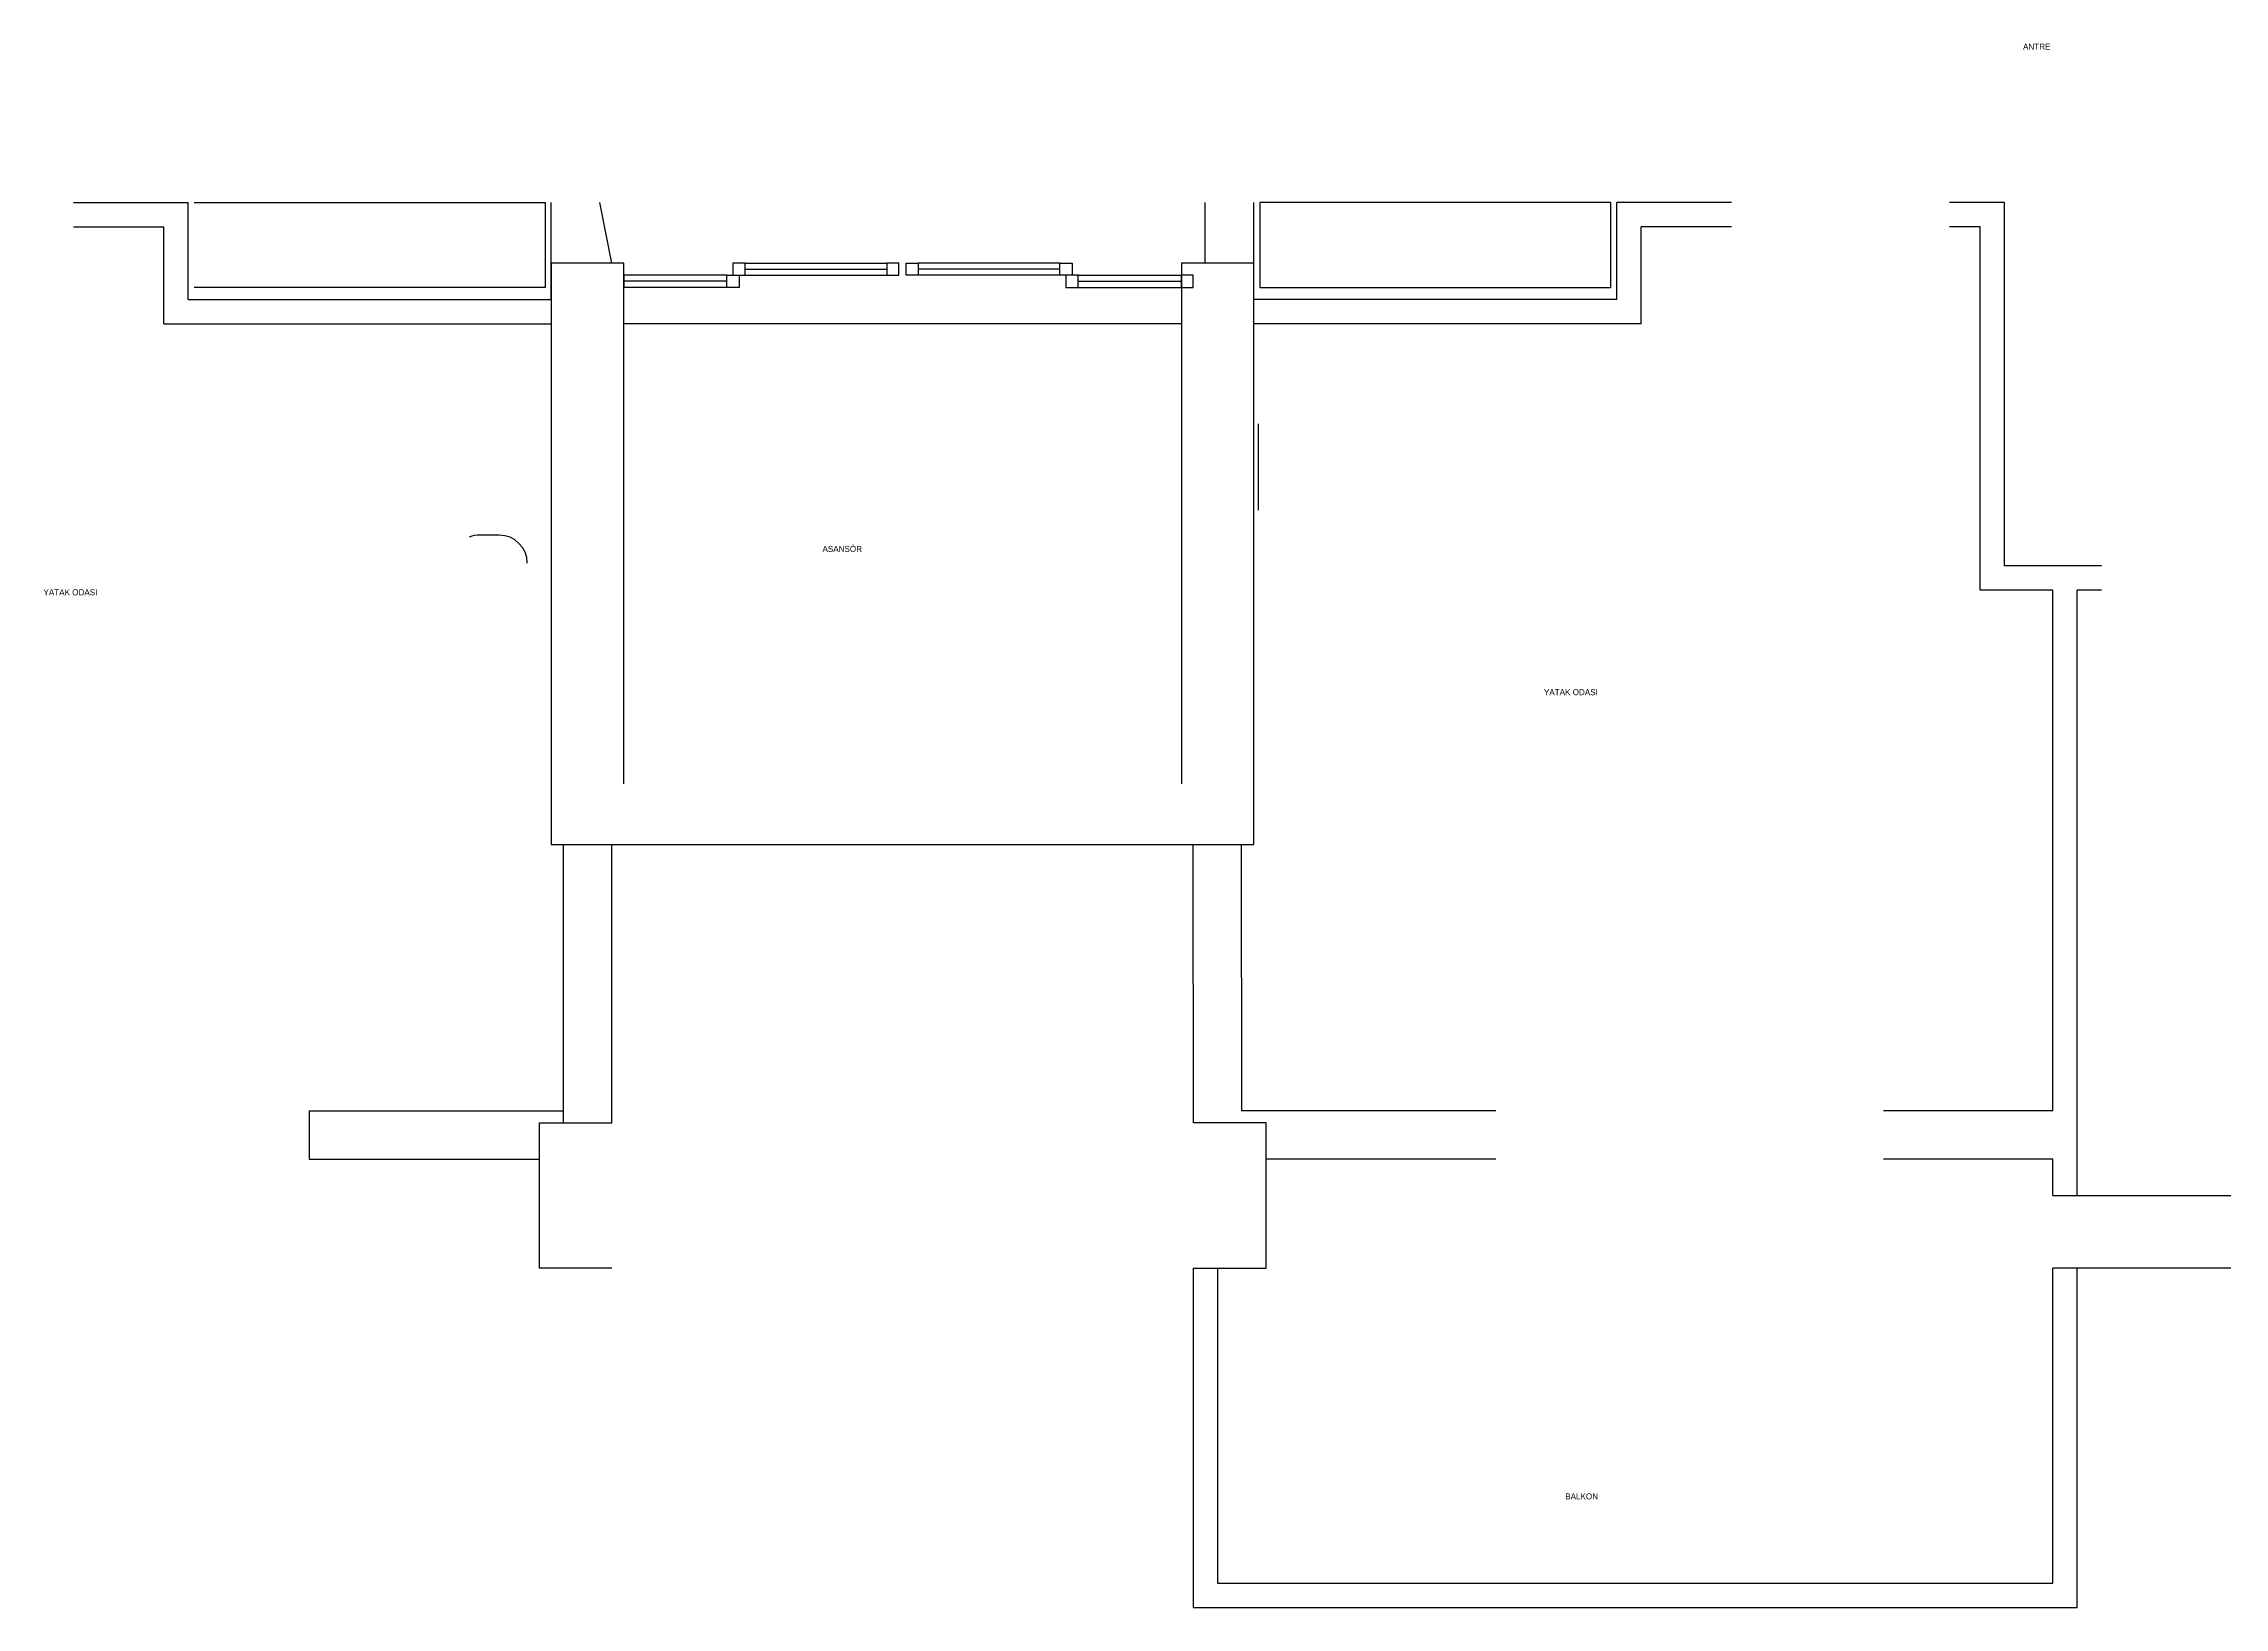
# Model space of a CAD drawing. Header units: metres. Extents: x 26 to 3156, y 26 to 1426.
# Drawn here: x 1236 to 2136, y 26 to 672 of the extents above; entities that cross this region are included whole.
import ezdxf

# ---------------------------------------------------------------- set-up
doc = ezdxf.new("R2010")
doc.units = ezdxf.units.M

msp = doc.modelspace()

# ---------------------------------------------------------------- linework, layer by layer
for p, q in [((1248.357131, 606.040648), (1295.685721, 606.040648)), ((1295.685721, 566.040648), (1295.685721, 606.040648)), ((1445.685721, 566.040648), (1445.685721, 606.040648)), ((1470.685605, 581.040648), (1465.685721, 606.040648)), ((1715.685721, 581.040648), (1715.685721, 606.040648)), ((1735.685721, 581.040648), (1735.685721, 606.040648)), ((1883.185721, 571.040648), (1883.185721, 606.040648)), ((1885.685721, 566.040648), (1885.685721, 606.040648)), ((1885.685721, 566.040648), (1885.685721, 606.040648)), ((1933.014311, 606.040648), (1885.685721, 606.040648)), ((2045.685721, 606.040648), (2023.014311, 606.040648)), ((2045.685721, 456.040648), (2045.685721, 606.040648)), ((1248.357131, 596.040648), (1285.685721, 596.040648)), ((1285.685721, 556.040648), (1285.685721, 596.040648)), ((1895.685721, 556.040648), (1895.685721, 596.040648)), ((1895.685721, 556.040648), (1895.685721, 596.040648)), ((1933.014311, 596.040648), (1895.685721, 596.040648)), ((2035.685721, 596.040648), (2023.014311, 596.040648)), ((2035.685721, 446.040648), (2035.685721, 596.040648)), ((1525.685721, 581.040648), (1584.185721, 581.040648)), ((1525.685721, 578.540648), (1584.185721, 578.540648)), ((1655.685721, 581.040648), (1597.185721, 581.040648)), ((1655.685721, 578.540648), (1597.185721, 578.540648)), ((1518.185721, 576.040648), (1475.685721, 576.040648)), ((1518.185721, 573.540648), (1475.685721, 573.540648)), ((1518.185721, 571.040648), (1475.685721, 571.040648)), ((1525.685721, 576.040648), (1584.185721, 576.040648)), ((1655.685721, 576.040648), (1597.185721, 576.040648)), ((1663.185721, 576.040648), (1705.685721, 576.040648)), ((1663.185721, 573.540648), (1705.685721, 573.540648)), ((1663.185721, 571.040648), (1705.685721, 571.040648)), ((1295.685721, 566.040648), (1445.685721, 566.040648)), ((1885.685721, 566.040648), (1735.685721, 566.040648)), ((1285.685721, 556.040648), (1445.685721, 556.040648)), ((1895.685721, 556.040648), (1735.685721, 556.040648)), ((1737.667366, 479.034133), (1737.667366, 514.703733)), ((1424.112394, 468.750574), (1416.185816, 468.750574)), ((2085.685721, 456.040648), (2045.685721, 456.040648)), ((2085.685721, 456.040648), (2075.685721, 456.040648)), ((2065.685721, 446.040648), (2035.685721, 446.040648)), ((2065.685721, 231.040648), (2065.685721, 446.040648)), ((2065.685721, 231.040648), (2065.685721, 446.040648)), ((2075.685721, 196.040648), (2075.685721, 446.040648)), ((2085.685721, 446.040648), (2075.685721, 446.040648)), ((1450.685721, 226.040655), (1450.685721, 341.040648)), ((1470.685721, 226.040655), (1470.685721, 341.040648)), ((1710.785695, 226.040655), (1710.685721, 341.040648)), ((1730.781349, 231.040648), (1730.685721, 341.040648)), ((1345.685721, 231.040648), (1450.685721, 231.040648)), ((1345.685721, 231.040648), (1345.685721, 211.040648)), ((1835.685721, 231.040648), (1730.685721, 231.040648)), ((2065.685721, 231.040648), (1995.685721, 231.040648)), ((1345.685721, 211.040648), (1440.785595, 211.040648)), ((1835.685721, 211.040648), (1740.585847, 211.040648)), ((2065.685721, 211.040648), (1995.685721, 211.040648)), ((2065.685721, 196.040648), (2065.685721, 211.040648)), ((2065.685721, 196.040648), (2065.685721, 211.040648))]:
    msp.add_line(p, q)
for points in [[(1298.185721, 606.040648), (1443.185721, 606.040648), (1443.185721, 571.040648), (1298.185721, 571.040648)], [(1883.185721, 606.040648), (1738.185721, 606.040648), (1738.185721, 571.040648), (1883.185721, 571.040648)], [(1475.685605, 366.040648), (1475.685605, 581.040648), (1445.685721, 581.040648), (1445.685721, 341.040648), (1735.685721, 341.040648), (1735.685721, 581.040648), (1705.885896, 581.040648), (1705.885896, 366.040648)], [(1525.685721, 581.040648), (1520.685721, 581.040648), (1520.685721, 576.040648), (1525.685721, 576.040648), (1525.685721, 581.040648)], [(1589.185721, 581.040648), (1584.185721, 581.040648), (1584.185721, 576.040648), (1589.185721, 576.040648), (1589.185721, 581.040648)], [(1592.185721, 581.040648), (1597.185721, 581.040648), (1597.185721, 576.040648), (1592.185721, 576.040648), (1592.185721, 581.040648)], [(1655.685721, 581.040648), (1660.685721, 581.040648), (1660.685721, 576.040648), (1655.685721, 576.040648), (1655.685721, 581.040648)], [(1475.685605, 576.040648), (1475.685721, 576.040648), (1475.685721, 571.040648), (1475.685605, 571.040648), (1475.685605, 576.040648)], [(1518.185721, 576.040648), (1523.185721, 576.040648), (1523.185721, 571.040648), (1518.185721, 571.040648), (1518.185721, 576.040648)], [(1663.185721, 576.040648), (1658.185721, 576.040648), (1658.185721, 571.040648), (1663.185721, 571.040648), (1663.185721, 576.040648)], [(1710.685721, 576.040648), (1705.685721, 576.040648), (1705.685721, 571.040648), (1710.685721, 571.040648), (1710.685721, 576.040648)], [(1705.885896, 556.040648), (1475.685605, 556.040648)], [(1470.685721, 166.040648), (1440.785595, 166.040648), (1440.785595, 226.040655), (1470.685721, 226.040655)], [(1470.685721, 166.040648), (1440.785595, 166.040648), (1440.785595, 226.040655), (1470.685721, 226.040655)], [(1710.685721, 166.040648), (1740.785607, 166.040648), (1740.885581, 226.040655), (1710.785695, 226.040655)], [(1710.685721, 166.040648), (1740.785607, 166.040648), (1740.885581, 226.040655), (1710.785695, 226.040655)], [(2065.685721, 196.040648), (2155.685721, 196.040648), (2155.685721, 166.040648), (2065.685721, 166.040648)], [(1710.685721, 166.040648), (1710.685721, 26.040648), (2075.685721, 26.040648), (2075.685721, 166.040648)], [(1710.685721, 166.040648), (1710.685721, 26.040648), (2075.685721, 26.040648), (2075.685721, 166.040648)], [(1720.685721, 166.040648), (1720.685721, 36.040648), (2065.685721, 36.040648), (2065.685721, 166.040648)]]:
    msp.add_lwpolyline(points)
for centre, start, end in [((1416.185816, 457.108413), 90, 112.518314), ((1424.112394, 457.108413), 0, 90)]:
    msp.add_arc(centre, 11.642161, start, end)

# ---------------------------------------------------------------- texts
for s, p in [('ANTRE', (2053.322785, 669.17435)), ('ASANSÖR', (1557.630814, 461.797805)), ('YATAK ODASI', (1235.995574, 443.879274)), ('YATAK ODASI', (1855.510532, 402.657223)), ('BALKON', (1864.308486, 70.628432))]:
    msp.add_text(s, height=2.5).set_placement(p)

doc.saveas('drawing.dxf')
